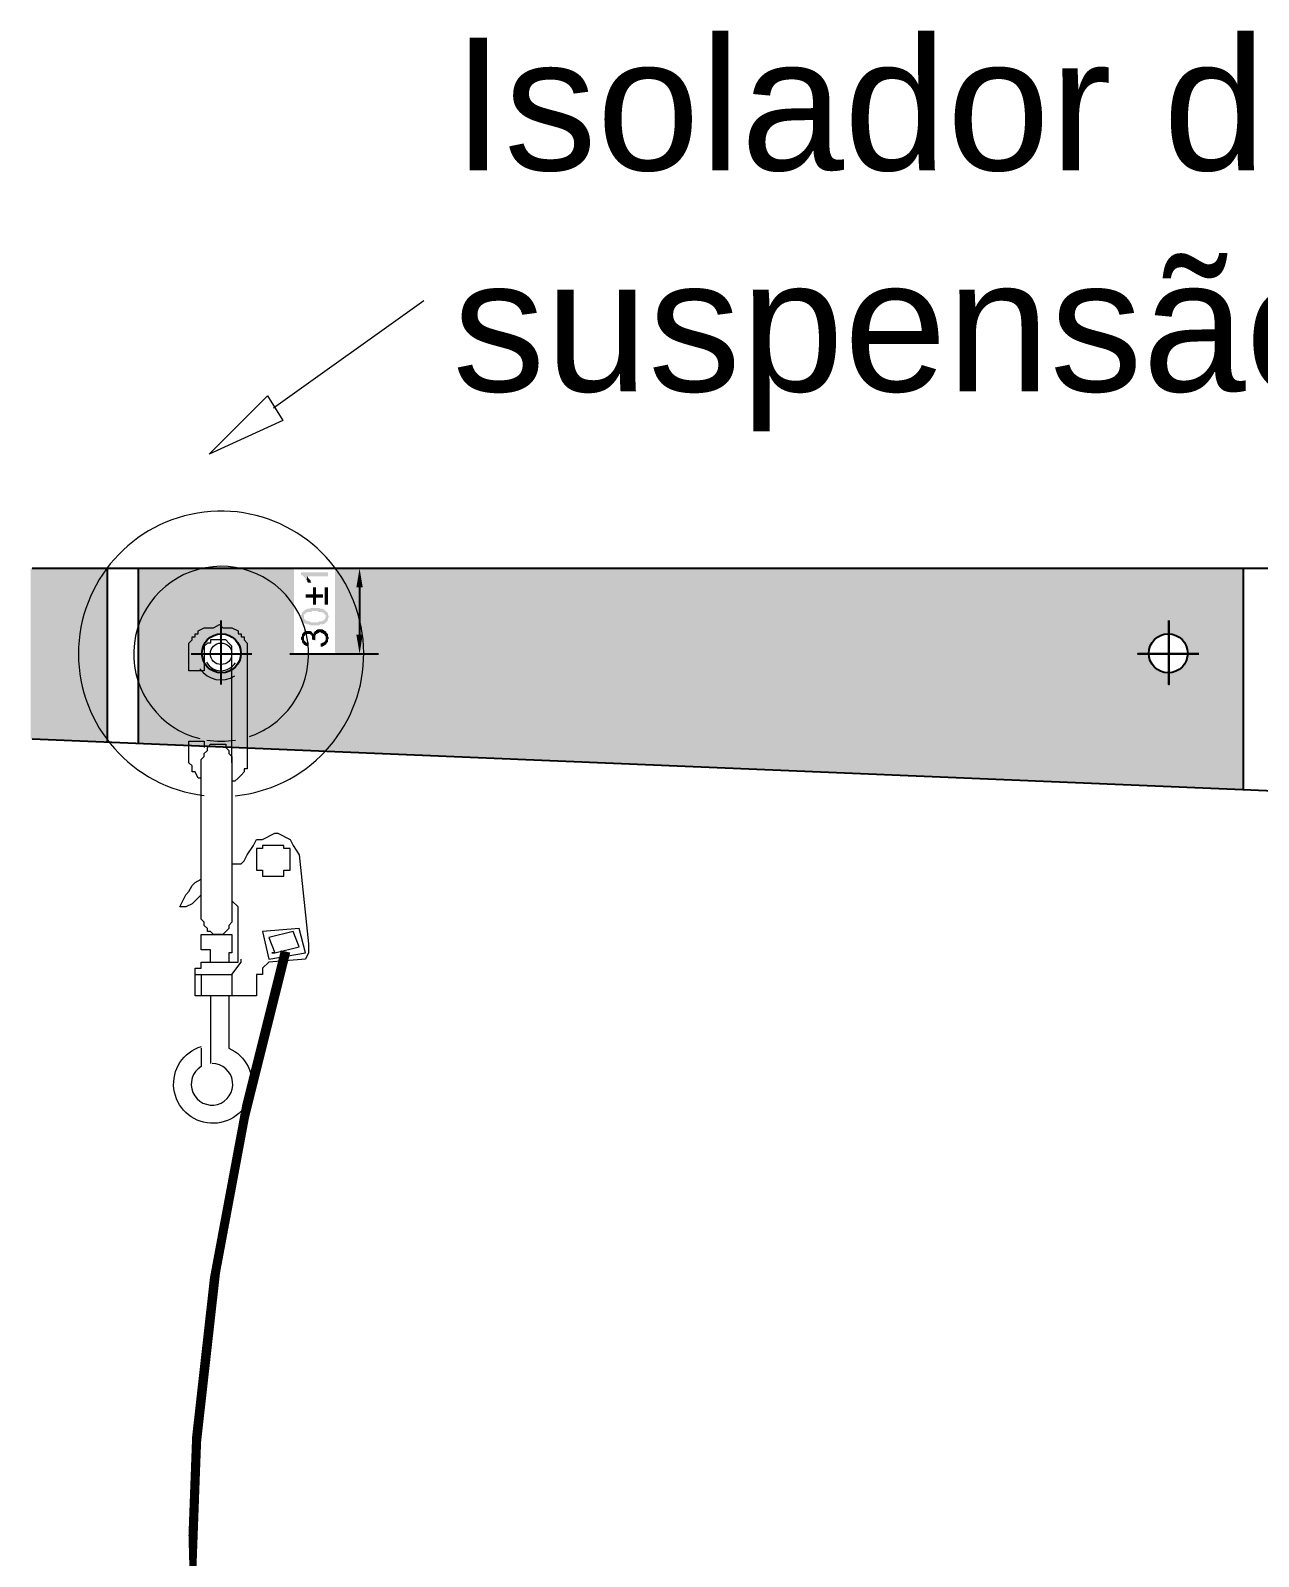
# Model space of a CAD drawing. Header units: millimetres. Extents: x 3949 to 6216, y -1987 to -943.
# Drawn here: x 4918.51 to 4938.05, y -1449.92 to -1425.64 of the extents above; entities that cross this region are included whole.
import ezdxf

# ---------------------------------------------------------------- set-up
doc = ezdxf.new("R2010")
doc.units = ezdxf.units.MM
doc.layers.add('PADRÃO DE ENTRADA', color=7, linetype='Continuous', lineweight=0)
doc.styles.add('ARIAL', font='arial.ttf')

msp = doc.modelspace()

# ---------------------------------------------------------------- hatches: boundary and pattern name
at = {"layer": 'PADRÃO DE ENTRADA', "transparency": 33554559}
for points in [[(4922.813, -1434.257), (4922.813, -1434.295), (4922.826, -1434.308), (4922.838, -1434.308), (4922.851, -1434.32), (4922.851, -1434.32), (4922.863, -1434.333), (4922.876, -1434.345), (4922.876, -1434.345), (4922.888, -1434.358), (4922.888, -1434.371), (4922.901, -1434.383), (4922.901, -1434.383), (4922.914, -1434.32), (4923.241, -1434.32), (4923.241, -1434.257)], [(4922.901, -1434.383), (4922.914, -1434.396), (4922.914, -1434.408), (4922.926, -1434.421), (4922.977, -1434.421), (4922.977, -1434.421), (4922.964, -1434.408), (4922.964, -1434.383), (4922.951, -1434.371), (4922.951, -1434.371), (4922.939, -1434.358), (4922.939, -1434.358), (4922.926, -1434.345), (4922.926, -1434.333), (4922.914, -1434.32), (4922.914, -1434.32)], [(4922.888, -1434.61), (4922.888, -1434.66), (4923.002, -1434.66), (4923.002, -1434.774), (4923.052, -1434.774), (4923.052, -1434.66), (4923.165, -1434.66), (4923.165, -1434.61), (4923.052, -1434.61), (4923.052, -1434.497), (4923.002, -1434.497), (4923.002, -1434.61)], [(4922.813, -1434.962), (4922.813, -1434.988), (4922.826, -1435), (4922.826, -1435.025), (4922.838, -1435.025), (4922.838, -1435.038), (4922.851, -1435.051), (4922.863, -1435.063), (4922.863, -1434.925), (4922.876, -1434.925), (4922.888, -1434.912), (4922.888, -1434.899), (4922.914, -1434.899), (4922.914, -1434.887), (4922.977, -1434.887), (4922.989, -1434.874), (4923.077, -1434.874), (4923.09, -1434.887), (4923.153, -1434.887), (4923.153, -1434.899), (4923.165, -1434.899), (4923.178, -1434.899), (4923.178, -1434.912), (4923.191, -1434.925), (4923.203, -1434.937), (4923.203, -1434.962), (4923.203, -1434.874), (4923.191, -1434.862), (4923.191, -1434.862), (4923.178, -1434.849), (4923.165, -1434.849), (4923.153, -1434.836), (4923.115, -1434.836), (4923.115, -1434.836), (4923.103, -1434.824), (4923.027, -1434.824), (4922.964, -1434.824), (4922.951, -1434.836), (4922.926, -1434.836), (4922.914, -1434.836), (4922.901, -1434.849), (4922.888, -1434.849), (4922.876, -1434.862), (4922.863, -1434.862), (4922.863, -1434.874), (4922.851, -1434.874), (4922.838, -1434.887), (4922.838, -1434.899), (4922.826, -1434.899), (4922.826, -1434.925), (4922.813, -1434.937), (4922.813, -1434.95)], [(4922.863, -1435.063), (4922.863, -1435.063), (4922.876, -1435.076), (4922.901, -1435.076), (4922.914, -1435.088), (4922.939, -1435.088), (4922.939, -1435.088), (4922.951, -1435.101), (4923.103, -1435.101), (4923.115, -1435.088), (4923.165, -1435.088), (4923.178, -1435.076), (4923.191, -1435.076), (4923.203, -1435.063), (4923.203, -1435.051), (4923.216, -1435.051), (4923.228, -1435.038), (4923.228, -1435.025), (4923.241, -1435.025), (4923.241, -1434.988), (4923.254, -1434.975), (4923.254, -1434.95), (4923.241, -1434.937), (4923.241, -1434.899), (4923.228, -1434.899), (4923.228, -1434.887), (4923.216, -1434.887), (4923.216, -1434.874), (4923.203, -1434.874), (4923.203, -1434.988), (4923.191, -1435), (4923.191, -1435.013), (4923.178, -1435.013), (4923.165, -1435.025), (4923.153, -1435.025), (4923.153, -1435.038), (4923.103, -1435.038), (4923.09, -1435.051), (4923.027, -1435.051), (4922.964, -1435.051), (4922.951, -1435.038), (4922.926, -1435.038), (4922.914, -1435.038), (4922.901, -1435.025), (4922.888, -1435.025), (4922.876, -1435.013), (4922.876, -1435), (4922.863, -1435), (4922.863, -1434.962)], [(4923.027, -1435.202), (4923.04, -1435.302), (4923.04, -1435.265), (4923.052, -1435.252), (4923.052, -1435.239), (4923.065, -1435.239), (4923.077, -1435.227), (4923.09, -1435.227), (4923.103, -1435.214), (4923.115, -1435.214), (4923.128, -1435.214), (4923.14, -1435.227), (4923.165, -1435.227), (4923.165, -1435.239), (4923.178, -1435.239), (4923.191, -1435.252), (4923.191, -1435.265), (4923.203, -1435.277), (4923.203, -1435.403), (4923.216, -1435.403), (4923.216, -1435.39), (4923.228, -1435.39), (4923.228, -1435.378), (4923.241, -1435.365), (4923.241, -1435.327), (4923.254, -1435.315), (4923.254, -1435.29), (4923.241, -1435.277), (4923.241, -1435.239), (4923.228, -1435.227), (4923.228, -1435.227), (4923.216, -1435.214), (4923.216, -1435.202), (4923.203, -1435.202), (4923.203, -1435.189), (4923.191, -1435.189), (4923.178, -1435.176), (4923.165, -1435.176), (4923.165, -1435.176), (4923.153, -1435.164), (4923.115, -1435.164), (4923.077, -1435.164), (4923.065, -1435.176), (4923.052, -1435.176), (4923.052, -1435.189), (4923.04, -1435.189)], [(4922.813, -1435.302), (4922.813, -1435.327), (4922.826, -1435.34), (4922.826, -1435.378), (4922.838, -1435.378), (4922.838, -1435.39), (4922.851, -1435.39), (4922.851, -1435.403), (4922.863, -1435.302), (4922.863, -1435.277), (4922.876, -1435.265), (4922.876, -1435.252), (4922.888, -1435.252), (4922.901, -1435.239), (4922.926, -1435.239), (4922.951, -1435.239), (4922.964, -1435.252), (4922.977, -1435.252), (4922.977, -1435.265), (4922.989, -1435.277), (4922.989, -1435.327), (4923.002, -1435.227), (4922.989, -1435.214), (4922.989, -1435.202), (4922.977, -1435.202), (4922.977, -1435.202), (4922.964, -1435.189), (4922.876, -1435.189), (4922.876, -1435.202), (4922.863, -1435.202), (4922.863, -1435.214), (4922.851, -1435.214), (4922.838, -1435.227), (4922.838, -1435.239), (4922.826, -1435.239), (4922.826, -1435.277), (4922.813, -1435.29)], [(4922.851, -1435.403), (4922.863, -1435.403), (4922.863, -1435.416), (4922.876, -1435.416), (4922.888, -1435.428), (4922.914, -1435.428), (4922.926, -1435.441), (4922.939, -1435.378), (4922.901, -1435.378), (4922.888, -1435.365), (4922.888, -1435.365), (4922.876, -1435.353), (4922.876, -1435.353), (4922.863, -1435.34), (4922.863, -1435.302)], [(4922.989, -1435.327), (4923.04, -1435.34), (4923.04, -1435.302), (4923.027, -1435.202), (4923.027, -1435.214), (4923.014, -1435.214), (4923.014, -1435.239), (4923.002, -1435.227), (4923.002, -1435.227)], [(4923.128, -1435.39), (4923.128, -1435.441), (4923.153, -1435.441), (4923.153, -1435.441), (4923.165, -1435.428), (4923.178, -1435.428), (4923.191, -1435.416), (4923.203, -1435.416), (4923.203, -1435.302), (4923.203, -1435.34), (4923.191, -1435.353), (4923.191, -1435.365), (4923.178, -1435.365), (4923.165, -1435.378), (4923.153, -1435.378), (4923.14, -1435.39)]]:
    msp.add_hatch(color=256, dxfattribs=at).paths.add_polyline_path(points)

# ---------------------------------------------------------------- linework, layer by layer
at = {"layer": 'PADRÃO DE ENTRADA', "color": 150, "lineweight": 5, "true_color": 0x007eff}
msp.add_lwpolyline([(4924.769, -1429.938), (4922.376, -1431.647)], dxfattribs=at)
msp.add_lwpolyline([(4922.523, -1431.842), (4921.351, -1432.379), (4922.279, -1431.452)], close=True, dxfattribs=at)
at = {"layer": 'PADRÃO DE ENTRADA', "lineweight": 5}
for points in [[(4921.765, -1437.813, 0.065293), (4922.34, -1437.679, 8.297944), (4921.269, -1437.808)], [(4921.992, -1436.871, 0.069191), (4922.334, -1436.698, 4.630166), (4921.204, -1436.904)], [(4921.663, -1440.998), (4921.663, -1441.828, -5.545079), (4921.227, -1441.802)], [(4921.224, -1441.828), (4921.224, -1442.12, 7.165871), (4921.399, -1442.072)]]:
    msp.add_lwpolyline(points, format="xyb", dxfattribs=at)
at = {"layer": 'PADRÃO DE ENTRADA', "lineweight": 25}
for points in [[(4918.532, -1434.194), (4975.806, -1434.194), (4975.806, -1436.914), (4948.674, -1438.047), (4948.371, -1440.225), (4945.967, -1440.225), (4945.664, -1438.047), (4918.532, -1436.914)], [(4919.728, -1434.194), (4919.728, -1436.964)], [(4920.219, -1434.194), (4920.219, -1436.977)], [(4922.674, -1434.194), (4924.047, -1434.194)], [(4937.808, -1434.194), (4937.808, -1437.72)], [(4923.745, -1434.497), (4923.745, -1435.252)], [(4921.541, -1436.045), (4921.541, -1435.025)], [(4921.063, -1435.554), (4922.032, -1435.554)], [(4922.637, -1435.554), (4924.047, -1435.554)]]:
    msp.add_lwpolyline(points, dxfattribs=at)
at = {"layer": 'PADRÃO DE ENTRADA', "lineweight": 5}
for points in [[(4921.712, -1437.287), (4921.712, -1435.432), (4921.663, -1435.383), (4921.615, -1435.334), (4921.566, -1435.334), (4921.517, -1435.334), (4921.468, -1435.334), (4921.419, -1435.334), (4921.37, -1435.334), (4921.37, -1435.383), (4921.322, -1435.383), (4921.273, -1435.432), (4921.273, -1435.481), (4921.273, -1435.823), (4921.029, -1435.823), (4921.029, -1435.432), (4921.029, -1435.383), (4921.078, -1435.334), (4921.078, -1435.286), (4921.126, -1435.286), (4921.126, -1435.237), (4921.175, -1435.237), (4921.175, -1435.188), (4921.273, -1435.139), (4921.322, -1435.139), (4921.419, -1435.139), (4921.517, -1435.09), (4921.566, -1435.139), (4921.663, -1435.139), (4921.712, -1435.139), (4921.81, -1435.188), (4921.81, -1435.237), (4921.859, -1435.237), (4921.859, -1435.286), (4921.907, -1435.286), (4921.907, -1435.334), (4921.956, -1435.383), (4921.956, -1435.432), (4921.956, -1437.287), (4921.956, -1437.336), (4921.956, -1437.385), (4921.907, -1437.385), (4921.907, -1437.434), (4921.859, -1437.483), (4921.81, -1437.531), (4921.761, -1437.58), (4921.712, -1437.58)], [(4921.224, -1437.531), (4921.175, -1437.531), (4921.126, -1437.434), (4921.078, -1437.434), (4921.078, -1437.385), (4921.078, -1437.336), (4921.029, -1437.287), (4921.029, -1436.945), (4921.273, -1436.945), (4921.273, -1437.043)], [(4921.712, -1438.898), (4921.81, -1438.898), (4921.859, -1438.898), (4921.907, -1438.849), (4921.956, -1438.752), (4922.054, -1438.605), (4922.103, -1438.508), (4922.2, -1438.508), (4922.396, -1438.41), (4922.444, -1438.41), (4922.64, -1438.508), (4922.689, -1438.605), (4922.786, -1438.752), (4922.933, -1440.168), (4922.933, -1440.216), (4922.933, -1440.314), (4922.884, -1440.412), (4922.298, -1440.461), (4922.2, -1440.558), (4922.2, -1440.656), (4922.103, -1440.656), (4922.103, -1440.9), (4922.103, -1440.998), (4922.054, -1440.998), (4921.322, -1440.998), (4921.224, -1440.998), (4921.126, -1440.998), (4921.126, -1440.9), (4921.126, -1440.802), (4921.126, -1440.656), (4921.126, -1440.558), (4921.224, -1440.558), (4921.224, -1440.461), (4921.712, -1440.461), (4921.81, -1440.461), (4921.81, -1440.412), (4921.81, -1439.728), (4921.81, -1439.679), (4921.81, -1439.582), (4921.712, -1439.484)], [(4922.103, -1438.752), (4922.103, -1438.752)], [(4922.103, -1438.752), (4922.103, -1438.752)], [(4922.103, -1438.898), (4922.103, -1438.898)], [(4922.103, -1438.898), (4922.103, -1438.898)], [(4921.224, -1439.387), (4921.126, -1439.484), (4921.078, -1439.533), (4920.98, -1439.582), (4920.882, -1439.582), (4920.931, -1439.484), (4920.98, -1439.387), (4921.029, -1439.338), (4921.078, -1439.24), (4921.126, -1439.191), (4921.224, -1439.142)], [(4921.37, -1440.461), (4921.37, -1440.265), (4921.224, -1440.265), (4921.224, -1440.021), (4921.712, -1440.021), (4921.712, -1440.314), (4921.663, -1440.314), (4921.663, -1440.461)], [(4922.298, -1440.07), (4922.298, -1440.07)], [(4921.126, -1440.656), (4921.712, -1440.656), (4921.859, -1440.461), (4921.859, -1440.412)], [(4922.298, -1440.461), (4922.298, -1440.461)], [(4922.298, -1440.461), (4922.298, -1440.461)], [(4922.347, -1440.314), (4922.396, -1440.314), (4922.347, -1440.314)], [(4922.884, -1440.412), (4922.884, -1440.412)], [(4922.884, -1440.412), (4922.884, -1440.412)], [(4921.224, -1440.656), (4921.224, -1440.998)], [(4921.712, -1440.656), (4921.712, -1440.998)], [(4922.2, -1440.558), (4922.2, -1440.558)], [(4922.2, -1440.558), (4922.2, -1440.558)], [(4921.37, -1440.998), (4921.37, -1442.072)], [(4922.103, -1440.9), (4922.103, -1440.9)], [(4922.103, -1440.9), (4922.103, -1440.9)]]:
    msp.add_lwpolyline(points, dxfattribs=at)
at = {"layer": 'PADRÃO DE ENTRADA', "lineweight": 25}
for points in [[(4936.625, -1435.025), (4936.625, -1436.045)], [(4937.103, -1435.554), (4936.134, -1435.554)]]:
    msp.add_lwpolyline(points, close=True, dxfattribs=at)
at = {"layer": 'PADRÃO DE ENTRADA', "lineweight": 5}
for points in [[(4921.468, -1436.994), (4921.517, -1436.994), (4921.566, -1436.994), (4921.615, -1436.994), (4921.615, -1437.043), (4921.663, -1437.092), (4921.663, -1437.141), (4921.712, -1437.19), (4921.712, -1437.238), (4921.712, -1437.287), (4921.712, -1439.728), (4921.712, -1439.777), (4921.712, -1439.826), (4921.663, -1439.875), (4921.663, -1439.924), (4921.615, -1439.972), (4921.566, -1440.021), (4921.517, -1440.021), (4921.468, -1440.021), (4921.419, -1440.021), (4921.37, -1439.972), (4921.322, -1439.972), (4921.322, -1439.924), (4921.273, -1439.875), (4921.273, -1439.826), (4921.224, -1439.777), (4921.224, -1439.728), (4921.224, -1437.287), (4921.224, -1437.238), (4921.273, -1437.19), (4921.273, -1437.141), (4921.322, -1437.092), (4921.322, -1437.043), (4921.37, -1436.994), (4921.419, -1436.994)], [(4922.396, -1438.605), (4922.298, -1438.605), (4922.2, -1438.605), (4922.2, -1438.654), (4922.103, -1438.654), (4922.103, -1438.752), (4922.103, -1438.849), (4922.103, -1438.898), (4922.103, -1438.996), (4922.2, -1438.996), (4922.2, -1439.094), (4922.298, -1439.094), (4922.396, -1439.094), (4922.444, -1439.094), (4922.542, -1439.094), (4922.542, -1438.996), (4922.64, -1438.996), (4922.64, -1438.898), (4922.64, -1438.849), (4922.64, -1438.752), (4922.64, -1438.654), (4922.542, -1438.654), (4922.542, -1438.605), (4922.444, -1438.605)], [(4922.786, -1439.924), (4922.2, -1439.972), (4922.298, -1440.412), (4922.884, -1440.314)], [(4922.689, -1439.972), (4922.298, -1440.07), (4922.396, -1440.314), (4922.786, -1440.216)]]:
    msp.add_lwpolyline(points, close=True, dxfattribs=at)
at = {"layer": 'PADRÃO DE ENTRADA', "color": 1, "lineweight": 0}
msp.add_lwpolyline([(4922.567, -1440.29, 0.154, 0.154, 0), (4921.932, -1442.828, 0.144, 0.144, 0), (4921.444, -1445.44, 0.151, 0.151, 0), (4921.151, -1448.052, 0.146, 0.146, 0), (4921.053, -1450.713, 0, 0, 0), (4921.126, -1453.349, 0.143, 0.143, 0), (4921.59, -1456.937, 0.143, 0.143, 0), (4922.322, -1460.526, 0.143, 0.143, 0), (4923.25, -1464.041, 0.153, 0.153, 0), (4924.91, -1467.629, 0.131, 0.131, 0), (4927.522, -1472.829, 0.138, 0.138, 0), (4929.865, -1475.025, 0.138, 0.138, 0), (4932.648, -1477.857, 0.137, 0.137, 0), (4935.48, -1479.956, 0.137, 0.137, 0), (4938.018, -1481.909, 0.138, 0.138, 0), (4940.801, -1484.497, 0, 0, 0)], format="xyseb", dxfattribs=at)
at = {"layer": 'PADRÃO DE ENTRADA', "lineweight": 25}
for centre in [(4921.546, -1435.547), (4936.617, -1435.547), (4936.617, -1435.547)]:
    msp.add_circle(centre, 0.31, dxfattribs=at)
at = {"layer": 'PADRÃO DE ENTRADA', "lineweight": 5}
msp.add_circle((4921.541, -1435.554), 0.171, dxfattribs=at)
for centre, radius, start, end in [((4921.541, -1435.554), 0.415, 215.174, 302.0003), ((4921.541, -1435.554), 0.269, 210.2776, 327.739), ((4921.541, -1435.556), 1.39, 260.5325, 279.4675)]:
    msp.add_arc(centre, radius, start, end, dxfattribs=at)
at = {"layer": 'PADRÃO DE ENTRADA', "lineweight": 25, "transparency": 33554559}
for points in [[(4918.557, -1434.194), (4918.507, -1434.194), (4918.557, -1436.914)], [(4918.507, -1434.194), (4918.557, -1436.914), (4918.507, -1436.914)], [(4923.694, -1434.497), (4923.795, -1434.497), (4923.745, -1434.194)], [(4923.191, -1434.774), (4923.241, -1434.774), (4923.191, -1434.497), (4923.241, -1434.497)], [(4923.694, -1435.252), (4923.795, -1435.252), (4923.745, -1435.554)]]:
    msp.add_solid(points, dxfattribs=at)
at = {"layer": 'PADRÃO DE ENTRADA', "color": 254, "lineweight": 25, "true_color": 0xdbdbdb, "transparency": 33554559}
for points in [[(4918.532, -1434.194), (4918.532, -1436.914), (4919.728, -1436.914)], [(4918.532, -1434.194), (4919.728, -1434.194), (4919.728, -1436.914)], [(4920.219, -1434.194), (4920.219, -1435.239), (4922.7, -1435.239)], [(4920.219, -1434.194), (4922.7, -1434.194), (4922.7, -1435.239)], [(4923.354, -1434.194), (4923.354, -1435.239), (4937.808, -1435.239)], [(4923.354, -1434.194), (4937.808, -1434.194), (4937.808, -1435.239)], [(4920.219, -1435.239), (4920.219, -1435.265), (4921.428, -1435.265)], [(4920.219, -1435.239), (4921.541, -1435.239), (4921.428, -1435.265)], [(4920.219, -1435.265), (4920.219, -1435.327), (4921.327, -1435.327)], [(4920.219, -1435.265), (4921.428, -1435.265), (4921.327, -1435.327)], [(4920.219, -1435.327), (4920.219, -1435.428), (4921.264, -1435.428)], [(4920.219, -1435.327), (4921.327, -1435.327), (4921.264, -1435.428)], [(4921.541, -1435.239), (4921.667, -1435.265), (4922.7, -1435.265)], [(4921.541, -1435.239), (4922.7, -1435.239), (4922.7, -1435.265)], [(4921.667, -1435.265), (4921.768, -1435.327), (4922.7, -1435.327)], [(4921.667, -1435.265), (4922.7, -1435.265), (4922.7, -1435.327)], [(4921.768, -1435.327), (4921.831, -1435.428), (4922.7, -1435.428)], [(4921.768, -1435.327), (4922.7, -1435.327), (4922.7, -1435.428)], [(4923.354, -1435.239), (4923.354, -1435.265), (4936.499, -1435.265)], [(4923.354, -1435.239), (4936.625, -1435.239), (4936.499, -1435.265)], [(4923.354, -1435.265), (4923.354, -1435.327), (4936.398, -1435.327)], [(4923.354, -1435.265), (4936.499, -1435.265), (4936.398, -1435.327)], [(4923.354, -1435.327), (4923.354, -1435.428), (4936.335, -1435.428)], [(4923.354, -1435.327), (4936.398, -1435.327), (4936.335, -1435.428)], [(4936.625, -1435.239), (4936.738, -1435.265), (4937.808, -1435.265)], [(4936.625, -1435.239), (4937.808, -1435.239), (4937.808, -1435.265)], [(4936.738, -1435.265), (4936.839, -1435.327), (4937.808, -1435.327)], [(4936.738, -1435.265), (4937.808, -1435.265), (4937.808, -1435.327)], [(4936.839, -1435.327), (4936.902, -1435.428), (4937.808, -1435.428)], [(4936.839, -1435.327), (4937.808, -1435.327), (4937.808, -1435.428)], [(4920.219, -1435.428), (4920.219, -1435.554), (4921.239, -1435.554)], [(4920.219, -1435.428), (4921.264, -1435.428), (4921.239, -1435.554)], [(4920.219, -1435.554), (4920.219, -1435.667), (4921.264, -1435.667)], [(4920.219, -1435.554), (4921.239, -1435.554), (4921.264, -1435.667)], [(4921.831, -1435.428), (4921.856, -1435.554), (4922.7, -1435.554)], [(4921.831, -1435.428), (4922.7, -1435.428), (4922.7, -1435.554)], [(4921.856, -1435.554), (4921.831, -1435.667), (4936.335, -1435.667)], [(4921.856, -1435.554), (4936.31, -1435.554), (4936.335, -1435.667)], [(4923.354, -1435.428), (4923.354, -1435.554), (4936.31, -1435.554)], [(4923.354, -1435.428), (4936.335, -1435.428), (4936.31, -1435.554)], [(4936.902, -1435.428), (4936.927, -1435.554), (4937.808, -1435.554)], [(4936.902, -1435.428), (4937.808, -1435.428), (4937.808, -1435.554)], [(4936.927, -1435.554), (4936.902, -1435.667), (4937.808, -1435.667)], [(4936.927, -1435.554), (4937.808, -1435.554), (4937.808, -1435.667)], [(4920.219, -1435.667), (4920.219, -1435.768), (4921.327, -1435.768)], [(4920.219, -1435.667), (4921.264, -1435.667), (4921.327, -1435.768)], [(4920.219, -1435.768), (4920.219, -1435.831), (4921.428, -1435.831)], [(4920.219, -1435.768), (4921.327, -1435.768), (4921.428, -1435.831)], [(4920.219, -1435.831), (4920.219, -1435.856), (4921.541, -1435.856)], [(4920.219, -1435.831), (4921.428, -1435.831), (4921.541, -1435.856)], [(4920.219, -1435.856), (4920.219, -1436.977), (4937.808, -1436.977)], [(4920.219, -1435.856), (4937.808, -1435.856), (4937.808, -1436.977)], [(4921.667, -1435.831), (4921.541, -1435.856), (4936.625, -1435.856)], [(4921.768, -1435.768), (4921.667, -1435.831), (4936.499, -1435.831)], [(4921.667, -1435.831), (4936.499, -1435.831), (4936.625, -1435.856)], [(4921.831, -1435.667), (4921.768, -1435.768), (4936.398, -1435.768)], [(4921.768, -1435.768), (4936.398, -1435.768), (4936.499, -1435.831)], [(4921.831, -1435.667), (4936.335, -1435.667), (4936.398, -1435.768)], [(4936.738, -1435.831), (4936.625, -1435.856), (4937.808, -1435.856)], [(4936.839, -1435.768), (4936.738, -1435.831), (4937.808, -1435.831)], [(4936.738, -1435.831), (4937.808, -1435.831), (4937.808, -1435.856)], [(4936.902, -1435.667), (4936.839, -1435.768), (4937.808, -1435.768)], [(4936.839, -1435.768), (4937.808, -1435.768), (4937.808, -1435.831)], [(4936.902, -1435.667), (4937.808, -1435.667), (4937.808, -1435.768)], [(4918.532, -1436.914), (4919.728, -1436.914), (4919.728, -1436.964)], [(4920.219, -1436.977), (4937.808, -1436.977), (4937.808, -1437.72)]]:
    msp.add_solid(points, dxfattribs=at)

# ---------------------------------------------------------------- texts
at = {"layer": 'PADRÃO DE ENTRADA', "color": 30, "insert": (4925.226, -1425.75), "char_height": 2.11077, "width": 19.78828, "attachment_point": 1, "style": 'ARIAL'}
msp.add_mtext('Isolador de suspensão', dxfattribs=at)

doc.saveas('drawing.dxf')
